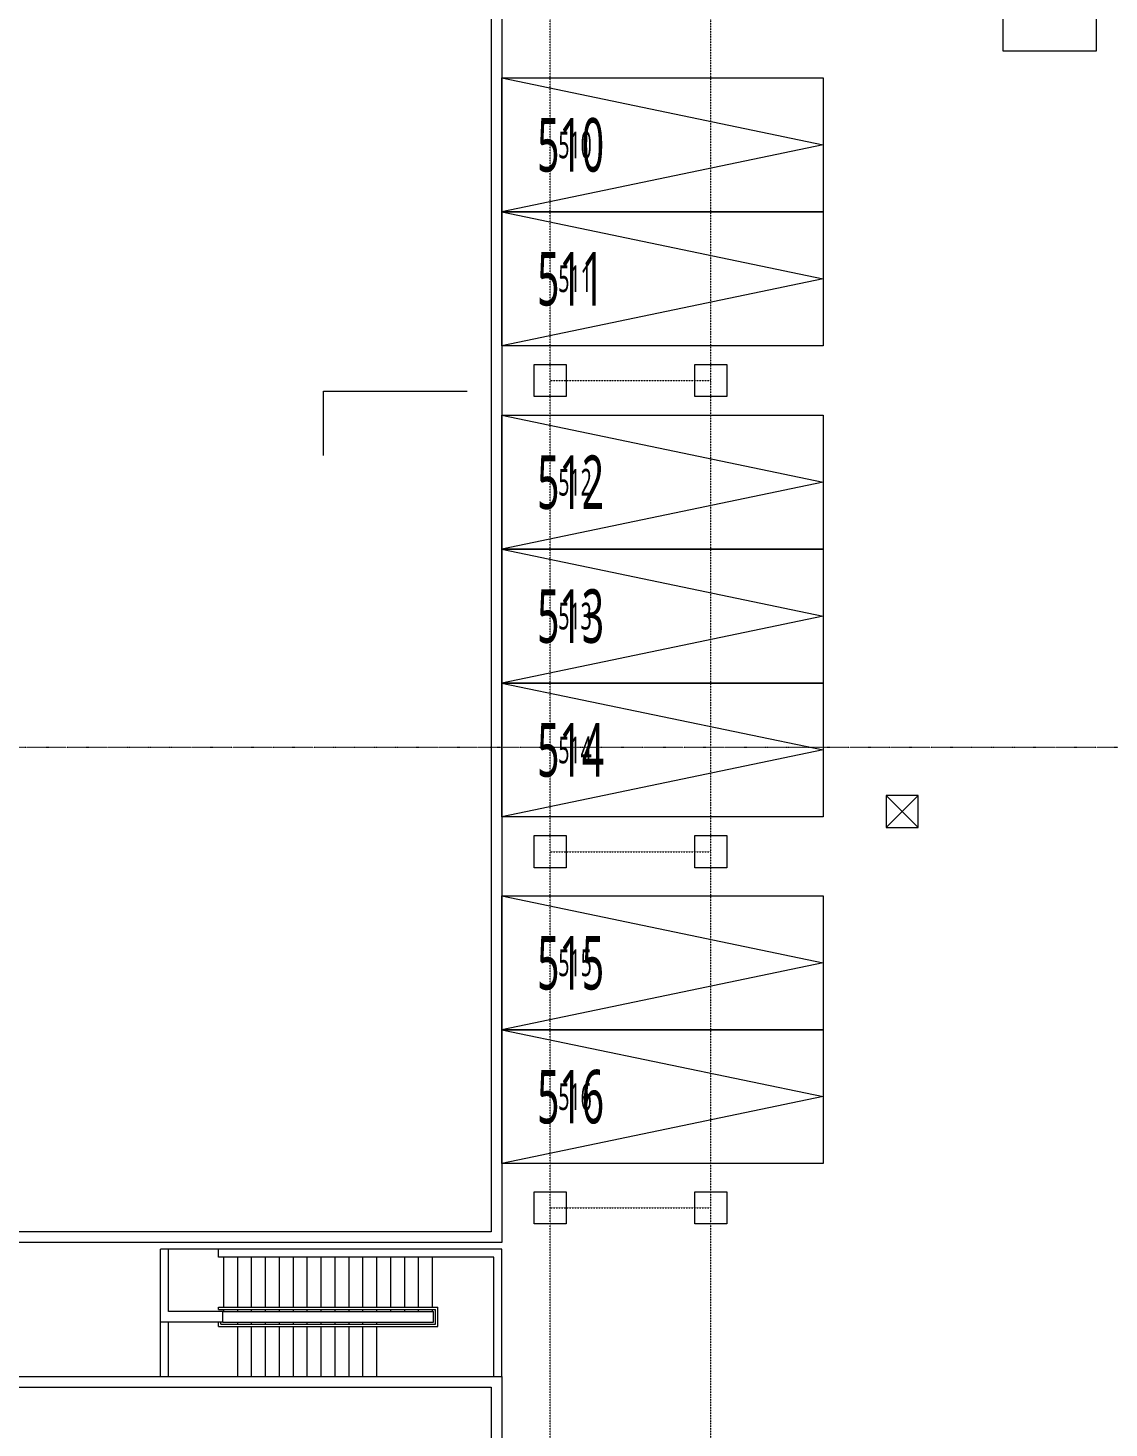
# Model space of a CAD drawing. Extents: x -76427 to 292734, y -42117 to 131250.
# Drawn here: x -24651 to -4463, y 47287 to 73433 of the extents above; entities that cross this region are included whole.
import ezdxf

# ---------------------------------------------------------------- set-up
doc = ezdxf.new("R2010")
doc.units = 0
doc.header["$LTSCALE"] = 10
doc.linetypes.add('H12PL1$0$DOTK2', pattern=[0.0166, 0.0083, -0.0083])
doc.linetypes.add('H12PL1$0$JJP_三點線', pattern=[0.9, 0.3, -0.15, 0, -0.15, 0, -0.15, 0, -0.15])
for name, color, linetype in [('H12PL1$0$L10_14_LEVEL', 252, 'Continuous'), ('H12PL1$0$L10_14_PKG', 252, 'Continuous'), ('H12PL1$0$L10_14_PKG-NN', 252, 'Continuous'), ('H12PL1$0$L10_14_STANTION新設', 252, 'Continuous'), ('H12PL1$0$L10_14_SUGATA3', 252, 'Continuous'), ('H12PL1$0$S-GRID', 252, 'Continuous'), ('H12PL1$0$全區配置圖_26_HATCH', 252, 'Continuous'), ('H12PL1$0$全區配置圖_26_PKG', 252, 'Continuous'), ('H12PL1$0$全區配置圖_26_PKG-NN', 252, 'Continuous'), ('H12PL1$0$全區配置圖_26_SUGATA3', 252, 'Continuous'), ('H12PL1$0$全區配置圖_26_TATEYA', 252, 'Continuous')]:
    doc.layers.add(name, color=color, linetype=linetype)
doc.styles.add('H12PL1$0$Standard', font='', dxfattribs={"width": 0.8})
doc.styles.get('H12PL1$0$Standard').set_extended_font_data('Microsoft JhengHei')

# ---------------------------------------------------------------- blocks, each defined once
blk = doc.blocks.new('H12PL1')
at = {"layer": 'H12PL1$0$L10_14_LEVEL', "lineweight": 0, "flags": 128}
blk.add_lwpolyline([(-6436.6, 73003.51), (-6436.6, 77165.69), (-4700.83, 77165.69), (-4700.83, 73003.51)], close=True, dxfattribs=at)
at = {"layer": 'H12PL1$0$L10_14_PKG', "lineweight": 0, "flags": 128}
for points in [[(-15800, 72500), (-9800, 71250), (-15800, 70000)], [(-15800, 70000), (-9800, 68750), (-15800, 67500)], [(-15800, 66200), (-9800, 64950), (-15800, 63700)], [(-15800, 63700), (-9800, 62450), (-15800, 61200)], [(-15800, 61200), (-9800, 59950), (-15800, 58700)], [(-15800, 57225), (-9800, 55975), (-15800, 54725)], [(-15800, 54725), (-9800, 53475), (-15800, 52225)]]:
    blk.add_lwpolyline(points, dxfattribs=at)
for points in [[(-15800, 72500), (-9800, 72500), (-9800, 70000), (-15800, 70000)], [(-15800, 70000), (-9800, 70000), (-9800, 67500), (-15800, 67500)], [(-15800, 66200), (-9800, 66200), (-9800, 63700), (-15800, 63700)], [(-15800, 63700), (-9800, 63700), (-9800, 61200), (-15800, 61200)], [(-15800, 61200), (-9800, 61200), (-9800, 58700), (-15800, 58700)], [(-15800, 57225), (-9800, 57225), (-9800, 54725), (-15800, 54725)], [(-15800, 54725), (-9800, 54725), (-9800, 52225), (-15800, 52225)]]:
    blk.add_lwpolyline(points, close=True, dxfattribs=at)
at = {"layer": 'H12PL1$0$L10_14_STANTION新設', "linetype": 'H12PL1$0$DOTK2', "lineweight": 0}
for p, q in [((-14900, 26400), (-14900, 93300)), ((-11900, 26400), (-11900, 93300)), ((-14900, 66850), (-11900, 66850)), ((-14900, 58050), (-11900, 58050)), ((-14900, 51400), (-11900, 51400))]:
    blk.add_line(p, q, dxfattribs=at)
at = {"layer": 'H12PL1$0$L10_14_STANTION新設', "lineweight": 0, "flags": 128}
for points in [[(-15200, 67150), (-14600, 67150), (-14600, 66550), (-15200, 66550)], [(-12200, 67150), (-11600, 67150), (-11600, 66550), (-12200, 66550)], [(-15200, 58350), (-14600, 58350), (-14600, 57750), (-15200, 57750)], [(-12200, 58350), (-11600, 58350), (-11600, 57750), (-12200, 57750)], [(-15200, 51700), (-14600, 51700), (-14600, 51100), (-15200, 51100)], [(-12200, 51700), (-11600, 51700), (-11600, 51100), (-12200, 51100)]]:
    blk.add_lwpolyline(points, close=True, dxfattribs=at)
at = {"layer": 'H12PL1$0$L10_14_SUGATA3', "lineweight": 0}
for p, q in [((-8625, 59100), (-8025, 58500)), ((-8625, 58500), (-8025, 59100))]:
    blk.add_line(p, q, dxfattribs=at)
at = {"layer": 'H12PL1$0$L10_14_SUGATA3', "lineweight": 0, "flags": 128}
blk.add_lwpolyline([(-8625, 58500), (-8025, 58500), (-8025, 59100), (-8625, 59100)], close=True, dxfattribs=at)
at = {"layer": 'H12PL1$0$S-GRID', "linetype": 'H12PL1$0$JJP_三點線', "lineweight": 0}
blk.add_line((-29000, 60000), (289600, 60000), dxfattribs=at)
at = {"layer": 'H12PL1$0$全區配置圖_26_HATCH', "lineweight": 0}
for p, q in [((-19131.37, 65451.98), (-19131.37, 66651.98)), ((-19131.37, 66651.98), (-16450, 66651.98))]:
    blk.add_line(p, q, dxfattribs=at)
at = {"layer": 'H12PL1$0$全區配置圖_26_PKG', "lineweight": 0, "flags": 128}
for points in [[(-15800, 72500), (-9800, 71250), (-15800, 70000)], [(-15800, 70000), (-9800, 68750), (-15800, 67500)], [(-15800, 66200), (-9800, 64950), (-15800, 63700)], [(-15800, 63700), (-9800, 62450), (-15800, 61200)], [(-15800, 61200), (-9800, 59950), (-15800, 58700)], [(-15800, 57225), (-9800, 55975), (-15800, 54725)], [(-15800, 54725), (-9800, 53475), (-15800, 52225)]]:
    blk.add_lwpolyline(points, dxfattribs=at)
for points in [[(-15800, 72500), (-9800, 72500), (-9800, 70000), (-15800, 70000)], [(-15800, 70000), (-9800, 70000), (-9800, 67500), (-15800, 67500)], [(-15800, 66200), (-9800, 66200), (-9800, 63700), (-15800, 63700)], [(-15800, 63700), (-9800, 63700), (-9800, 61200), (-15800, 61200)], [(-15800, 61200), (-9800, 61200), (-9800, 58700), (-15800, 58700)], [(-15800, 57225), (-9800, 57225), (-9800, 54725), (-15800, 54725)], [(-15800, 54725), (-9800, 54725), (-9800, 52225), (-15800, 52225)]]:
    blk.add_lwpolyline(points, close=True, dxfattribs=at)
at = {"layer": 'H12PL1$0$全區配置圖_26_SUGATA3', "lineweight": 0}
for p, q in [((-22175, 48250), (-22175, 50625)), ((-15800, 50625), (-22175, 50625)), ((-22025, 49462.5), (-22025, 50625)), ((-21095, 50475), (-21095, 50625)), ((-15950, 50475), (-21095, 50475)), ((-20995, 49542.5), (-20995, 50475)), ((-20735, 49542.5), (-20735, 50475)), ((-20475, 49542.5), (-20475, 50475)), ((-20215, 49542.5), (-20215, 50475)), ((-19955, 49542.5), (-19955, 50475)), ((-19695, 49542.5), (-19695, 50475)), ((-19435, 49542.5), (-19435, 50475)), ((-19175, 49542.5), (-19175, 50475)), ((-18915, 49542.5), (-18915, 50475)), ((-18655, 49542.5), (-18655, 50475)), ((-18395, 49542.5), (-18395, 50475)), ((-18135, 49542.5), (-18135, 50475)), ((-17875, 49542.5), (-17875, 50475)), ((-17615, 49542.5), (-17615, 50475)), ((-17355, 49542.5), (-17355, 50475)), ((-17095, 49542.5), (-17095, 50475)), ((-15950, 48250), (-15950, 50475)), ((-15800, 48250), (-15800, 50625)), ((-21015, 49462.5), (-22025, 49462.5)), ((-21095, 49542.5), (-16995, 49542.5)), ((-21095, 49499.8), (-21095, 49542.5)), ((-21095, 49499.8), (-17037.7, 49499.8)), ((-21015, 49462.5), (-17075, 49462.5)), ((-21015, 49262.5), (-21015, 49462.5)), ((-20995, 49462.5), (-20995, 49499.8)), ((-20735, 49462.5), (-20735, 49499.8)), ((-20475, 49462.5), (-20475, 49499.8)), ((-20215, 49462.5), (-20215, 49499.8)), ((-19955, 49462.5), (-19955, 49499.8)), ((-19695, 49462.5), (-19695, 49499.8)), ((-19435, 49462.5), (-19435, 49499.8)), ((-19175, 49462.5), (-19175, 49499.8)), ((-18915, 49462.5), (-18915, 49499.8)), ((-18655, 49462.5), (-18655, 49499.8)), ((-18395, 49462.5), (-18395, 49499.8)), ((-18135, 49462.5), (-18135, 49499.8)), ((-17875, 49462.5), (-17875, 49499.8)), ((-17615, 49462.5), (-17615, 49499.8)), ((-17355, 49462.5), (-17355, 49499.8)), ((-17095, 49462.5), (-17095, 49499.8)), ((-17075, 49262.5), (-17075, 49462.5)), ((-17037.7, 49225.2), (-17037.7, 49499.8)), ((-16995, 49182.5), (-16995, 49542.5)), ((-21015, 49262.5), (-22175, 49262.5)), ((-22025, 48250), (-22025, 49262.5)), ((-21095, 49182.5), (-21095, 49262.5)), ((-21095, 49182.5), (-16995, 49182.5)), ((-21052.3, 49225.2), (-21052.3, 49262.5)), ((-21052.3, 49225.2), (-17037.7, 49225.2)), ((-21015, 49262.5), (-17075, 49262.5)), ((-20735, 49225.2), (-20735, 49262.5)), ((-20735, 48250), (-20735, 49182.5)), ((-20475, 49225.2), (-20475, 49262.5)), ((-20475, 48250), (-20475, 49182.5)), ((-20215, 49225.2), (-20215, 49262.5)), ((-20215, 48250), (-20215, 49182.5)), ((-19955, 49225.2), (-19955, 49262.5)), ((-19955, 48250), (-19955, 49182.5)), ((-19695, 49225.2), (-19695, 49262.5)), ((-19695, 48250), (-19695, 49182.5)), ((-19435, 49225.2), (-19435, 49262.5)), ((-19435, 48250), (-19435, 49182.5)), ((-19175, 49225.2), (-19175, 49262.5)), ((-19175, 48250), (-19175, 49182.5)), ((-18915, 49225.2), (-18915, 49262.5)), ((-18915, 48250), (-18915, 49182.5)), ((-18655, 49225.2), (-18655, 49262.5)), ((-18655, 48250), (-18655, 49182.5)), ((-18395, 49225.2), (-18395, 49262.5)), ((-18395, 48250), (-18395, 49182.5)), ((-18135, 49225.2), (-18135, 49262.5)), ((-18135, 48250), (-18135, 49182.5))]:
    blk.add_line(p, q, dxfattribs=at)
at = {"layer": 'H12PL1$0$全區配置圖_26_SUGATA3', "lineweight": 0, "flags": 128}
for points in [[(-51800, 49050), (-51800, 93450), (-27700, 93450), (-27700, 75850), (-16000, 75850), (-16000, 50950), (-25200, 50950), (-25200, 49050)], [(-28400, -6350), (-28400, 11650), (-51800, 11650), (-51800, 48050), (-16000, 48050), (-16000, -6350)]]:
    blk.add_lwpolyline(points, close=True, dxfattribs=at)
at = {"layer": 'H12PL1$0$全區配置圖_26_TATEYA', "lineweight": 0, "flags": 128}
for points in [[(-52000, 58700), (-52000, 93650), (-27500, 93650), (-27500, 76050), (-15800, 76050), (-15800, 50750), (-25000, 50750), (-25000, 48850), (-53500, 48850), (-53500, 58700)], [(-28600, -6550), (-28600, 11450), (-52000, 11450), (-52000, 48250), (-15800, 48250), (-15800, -6550)]]:
    blk.add_lwpolyline(points, close=True, dxfattribs=at)
at = {"layer": 'H12PL1$0$L10_14_PKG-NN', "linetype": 'Continuous', "lineweight": 0, "char_height": 500, "attachment_point": 4, "style": 'H12PL1$0$Standard'}
for s, insert in [('\\A1;{\\W0.56;510}', (-14747.75, 71246.73)), ('\\A1;{\\W0.56;511}', (-14747.75, 68746.73)), ('\\A1;{\\W0.56;512}', (-14747.75, 64946.73)), ('\\A1;{\\W0.56;513}', (-14747.75, 62446.73)), ('\\A1;{\\W0.56;514}', (-14747.75, 59946.73)), ('\\A1;{\\W0.56;515}', (-14747.75, 55971.73)), ('\\A1;{\\W0.56;516}', (-14747.75, 53471.73))]:
    blk.add_mtext(s, dxfattribs=dict(at, insert=insert))
at = {"layer": 'H12PL1$0$全區配置圖_26_PKG-NN', "linetype": 'Continuous', "lineweight": 0, "char_height": 1000, "attachment_point": 4, "style": 'H12PL1$0$Standard'}
for s, insert in [('\\A1;{\\W0.56;510}', (-15142.78, 71243.45)), ('\\A1;{\\W0.56;511}', (-15142.78, 68743.45)), ('\\A1;{\\W0.56;512}', (-15142.78, 64943.45)), ('\\A1;{\\W0.56;513}', (-15142.78, 62443.45)), ('\\A1;{\\W0.56;514}', (-15142.78, 59943.45)), ('\\A1;{\\W0.56;515}', (-15142.78, 55968.45)), ('\\A1;{\\W0.56;516}', (-15142.78, 53468.45))]:
    blk.add_mtext(s, dxfattribs=dict(at, insert=insert))

msp = doc.modelspace()

# ---------------------------------------------------------------- block references
msp.add_blockref('H12PL1', (0, 0))

doc.saveas('drawing.dxf')
